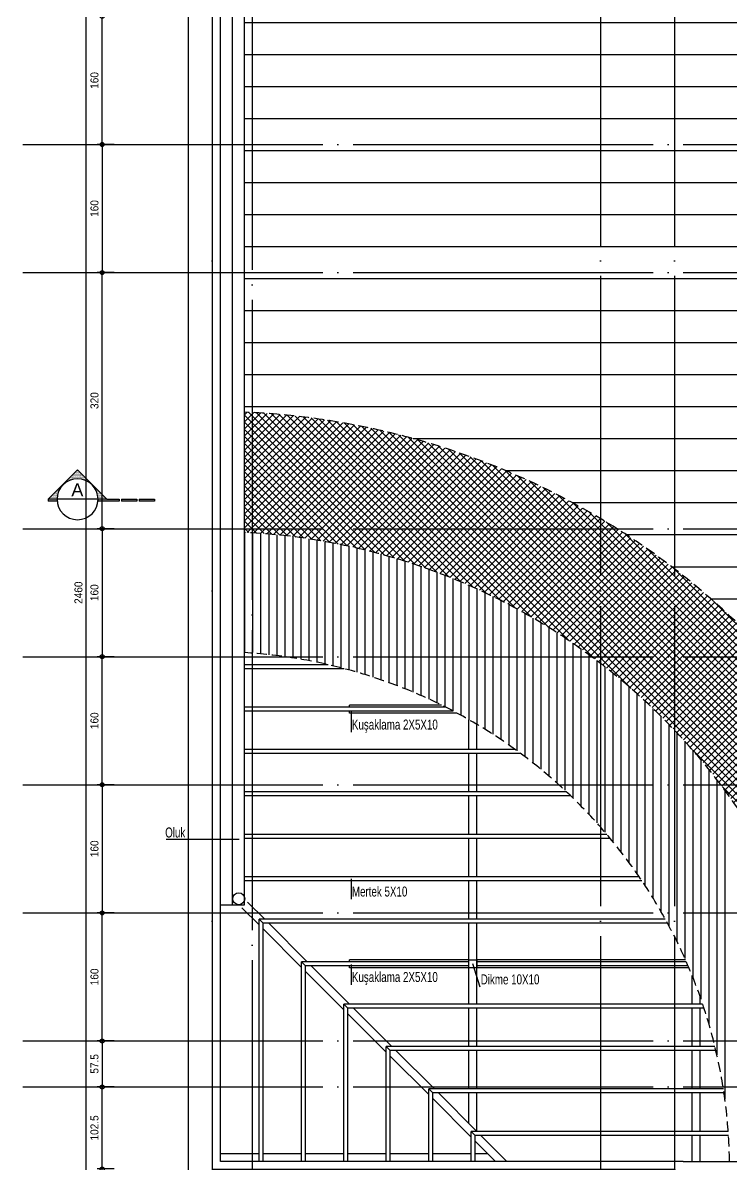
# Model space of a CAD drawing. Extents: x 460786 to 545292, y 30998 to 41694.
# Drawn here: x 473270 to 474155, y 38574 to 40000 of the extents above; entities that cross this region are included whole.
import ezdxf
from ezdxf.enums import TextEntityAlignment as Align

# ---------------------------------------------------------------- set-up
doc = ezdxf.new("R2010")
doc.units = 0
doc.header["$LTSCALE"] = 50
doc.header["$MEASUREMENT"] = 0
doc.header["$PDMODE"] = 35
doc.linetypes.add('DASHDOT', pattern=[5.5, 5, -0.25, 0, -0.25])
doc.linetypes.add('DASHED2', pattern=[0.375, 0.25, -0.125])
doc.layers.get('0').update_dxf_attribs({"linetype": 'CONTINUOUS'})
doc.layers.get('Defpoints').update_dxf_attribs({"linetype": 'CONTINUOUS'})
for name, color, linetype in [('A-Aks Dikey', 12, 'DASHDOT'), ('A-Aks Yatay', 12, 'DASHDOT'), ('A-Gör 3', 25, 'CONTINUOUS'), ('A-Gör 4', 75, 'CONTINUOUS'), ('A-Gör 5', 150, 'CONTINUOUS'), ('A-Kesit Yazi', 4, 'CONTINUOUS'), ('A-Lejant', 23, 'CONTINUOUS'), ('A-Olcu DIS Dikey', 8, 'CONTINUOUS'), ('A-Yazı 2', 205, 'CONTINUOUS'), ('AHSAP', 33, 'CONTINUOUS'), ('tarama', 8, 'CONTINUOUS')]:
    doc.layers.add(name, color=color, linetype=linetype)
doc.styles.add('blkan', font='arial.ttf', dxfattribs={"width": 0.9, "height": 12.5})
doc.styles.get("Standard").update_dxf_attribs({"font": 'arial.ttf', "width": 0.9})
doc.styles.add('STANDARD1', font='arial.ttf')
doc.dimstyles.new('EXIT', dxfattribs={"dimscale": 50, "dimtxt": 0.23, "dimasz": 0.03, "dimexe": 0.125, "dimexo": 0.5, "dimgap": 0.09, "dimtad": 1, "dimzin": 1, "dimdsep": 46, "dimtxsty": 'Standard', "dimblk": 'TICK', "dimcen": 0.2, "dimadec": 0, "dimazin": 0, "dimtfac": 1, "dimtix": 1, "dimtofl": 0, "dimtmove": 2, "dimatfit": 3, "dimldrblk": 'TICK', "dimfxl": 1, "dimtolj": 1, "dimtzin": 1, "dimarcsym": 0})

# ---------------------------------------------------------------- blocks, each defined once
blk = doc.blocks.new('*X5')
at = {"color": 0}
for p, q in [((116.4125, 395.05), (116.4125, 395.05)), ((116.425, 395.05), (116.425, 395.05)), ((116.43125, 395.0625), (116.43125, 395.0625)), ((116.4375, 395.075), (116.4375, 395.075)), ((116.4375, 395.05), (116.4375, 395.05)), ((116.44375, 395.0625), (116.44375, 395.0625)), ((116.45, 395.075), (116.45, 395.075)), ((116.45, 395.05), (116.45, 395.05)), ((116.45625, 395.0875), (116.45625, 395.0875)), ((116.45625, 395.0625), (116.45625, 395.0625)), ((116.4625, 395.1), (116.4625, 395.1)), ((116.4625, 395.075), (116.4625, 395.075)), ((116.4625, 395.05), (116.4625, 395.05)), ((116.46875, 395.0875), (116.46875, 395.0875)), ((116.46875, 395.0625), (116.46875, 395.0625)), ((116.475, 395.1), (116.475, 395.1)), ((116.475, 395.075), (116.475, 395.075)), ((116.475, 395.05), (116.475, 395.05)), ((116.48125, 395.1125), (116.48125, 395.1125)), ((116.48125, 395.0875), (116.48125, 395.0875)), ((116.48125, 395.0625), (116.48125, 395.0625)), ((116.4875, 395.125), (116.4875, 395.125)), ((116.4875, 395.1), (116.4875, 395.1)), ((116.4875, 395.075), (116.4875, 395.075)), ((116.4875, 395.05), (116.4875, 395.05)), ((116.49375, 395.1125), (116.49375, 395.1125)), ((116.49375, 395.0875), (116.49375, 395.0875)), ((116.49375, 395.0625), (116.49375, 395.0625)), ((116.5, 395.125), (116.5, 395.125)), ((116.5, 395.1), (116.5, 395.1)), ((116.5, 395.075), (116.5, 395.075)), ((116.5, 395.05), (116.5, 395.05)), ((116.50625, 395.1375), (116.50625, 395.1375)), ((116.50625, 395.1125), (116.50625, 395.1125)), ((116.50625, 395.0875), (116.50625, 395.0875)), ((116.50625, 395.0625), (116.50625, 395.0625)), ((116.5125, 395.15), (116.5125, 395.15)), ((116.5125, 395.125), (116.5125, 395.125)), ((116.5125, 395.1), (116.5125, 395.1)), ((116.5125, 395.075), (116.5125, 395.075)), ((116.5125, 395.05), (116.5125, 395.05)), ((116.51875, 395.1375), (116.51875, 395.1375)), ((116.51875, 395.1125), (116.51875, 395.1125)), ((116.51875, 395.0875), (116.51875, 395.0875)), ((116.51875, 395.0625), (116.51875, 395.0625)), ((116.525, 395.15), (116.525, 395.15)), ((116.525, 395.125), (116.525, 395.125)), ((116.525, 395.1), (116.525, 395.1)), ((116.525, 395.075), (116.525, 395.075)), ((116.525, 395.05), (116.525, 395.05)), ((116.53125, 395.1625), (116.53125, 395.1625)), ((116.53125, 395.1375), (116.53125, 395.1375)), ((116.53125, 395.1125), (116.53125, 395.1125)), ((116.53125, 395.0875), (116.53125, 395.0875)), ((116.53125, 395.0625), (116.53125, 395.0625)), ((116.5375, 395.175), (116.5375, 395.175)), ((116.5375, 395.15), (116.5375, 395.15)), ((116.5375, 395.125), (116.5375, 395.125)), ((116.5375, 395.1), (116.5375, 395.1)), ((116.5375, 395.075), (116.5375, 395.075)), ((116.5375, 395.05), (116.5375, 395.05)), ((116.54375, 395.1625), (116.54375, 395.1625)), ((116.54375, 395.1375), (116.54375, 395.1375)), ((116.54375, 395.1125), (116.54375, 395.1125)), ((116.54375, 395.0875), (116.54375, 395.0875)), ((116.54375, 395.0625), (116.54375, 395.0625)), ((116.55, 395.15), (116.55, 395.15)), ((116.55, 395.125), (116.55, 395.125)), ((116.55, 395.1), (116.55, 395.1)), ((116.55, 395.075), (116.55, 395.075)), ((116.55, 395.05), (116.55, 395.05)), ((116.55625, 395.1625), (116.55625, 395.1625)), ((116.55625, 395.1375), (116.55625, 395.1375)), ((116.55625, 395.1125), (116.55625, 395.1125)), ((116.55625, 395.0875), (116.55625, 395.0875)), ((116.55625, 395.0625), (116.55625, 395.0625)), ((116.5625, 395.15), (116.5625, 395.15)), ((116.5625, 395.125), (116.5625, 395.125)), ((116.5625, 395.1), (116.5625, 395.1)), ((116.5625, 395.075), (116.5625, 395.075)), ((116.5625, 395.05), (116.5625, 395.05)), ((116.56875, 395.1375), (116.56875, 395.1375)), ((116.56875, 395.1125), (116.56875, 395.1125)), ((116.56875, 395.0875), (116.56875, 395.0875)), ((116.56875, 395.0625), (116.56875, 395.0625)), ((116.575, 395.125), (116.575, 395.125)), ((116.575, 395.1), (116.575, 395.1)), ((116.575, 395.075), (116.575, 395.075)), ((116.575, 395.05), (116.575, 395.05)), ((116.58125, 395.1375), (116.58125, 395.1375)), ((116.58125, 395.1125), (116.58125, 395.1125)), ((116.58125, 395.0875), (116.58125, 395.0875)), ((116.58125, 395.0625), (116.58125, 395.0625)), ((116.5875, 395.125), (116.5875, 395.125)), ((116.5875, 395.1), (116.5875, 395.1)), ((116.5875, 395.075), (116.5875, 395.075)), ((116.5875, 395.05), (116.5875, 395.05)), ((116.59375, 395.1125), (116.59375, 395.1125)), ((116.59375, 395.0875), (116.59375, 395.0875)), ((116.59375, 395.0625), (116.59375, 395.0625)), ((116.6, 395.1), (116.6, 395.1)), ((116.6, 395.075), (116.6, 395.075)), ((116.6, 395.05), (116.6, 395.05)), ((116.60625, 395.1125), (116.60625, 395.1125)), ((116.60625, 395.0875), (116.60625, 395.0875)), ((116.60625, 395.0625), (116.60625, 395.0625)), ((116.6125, 395.1), (116.6125, 395.1)), ((116.6125, 395.075), (116.6125, 395.075)), ((116.6125, 395.05), (116.6125, 395.05)), ((116.61875, 395.0875), (116.61875, 395.0875)), ((116.61875, 395.0625), (116.61875, 395.0625)), ((116.625, 395.075), (116.625, 395.075)), ((116.625, 395.05), (116.625, 395.05)), ((116.63125, 395.0875), (116.63125, 395.0875)), ((116.63125, 395.0625), (116.63125, 395.0625)), ((116.6375, 395.075), (116.6375, 395.075)), ((116.6375, 395.05), (116.6375, 395.05)), ((116.64375, 395.0625), (116.64375, 395.0625)), ((116.65, 395.05), (116.65, 395.05)), ((116.65625, 395.0625), (116.65625, 395.0625)), ((116.6625, 395.05), (116.6625, 395.05)), ((116.1875, 394.825), (116.1875, 394.825)), ((116.2, 394.825), (116.2, 394.825)), ((116.20625, 394.8375), (116.20625, 394.8375)), ((116.2125, 394.85), (116.2125, 394.85)), ((116.23125, 394.8625), (116.23125, 394.8625)), ((116.2375, 394.875), (116.2375, 394.875)), ((116.25625, 394.8875), (116.25625, 394.8875)), ((116.2625, 394.9), (116.2625, 394.9)), ((116.28125, 394.9125), (116.28125, 394.9125)), ((116.2875, 394.925), (116.2875, 394.925)), ((116.30625, 394.9375), (116.30625, 394.9375)), ((116.3125, 394.95), (116.3125, 394.95)), ((116.325, 394.95), (116.325, 394.95)), ((116.33125, 394.9625), (116.33125, 394.9625)), ((116.3375, 394.975), (116.3375, 394.975)), ((116.34375, 394.9625), (116.34375, 394.9625)), ((116.35, 394.975), (116.35, 394.975)), ((116.35625, 394.9875), (116.35625, 394.9875)), ((116.35625, 394.9625), (116.35625, 394.9625)), ((116.3625, 395), (116.3625, 395)), ((116.3625, 394.975), (116.3625, 394.975)), ((116.36875, 394.9875), (116.36875, 394.9875)), ((116.375, 395), (116.375, 395)), ((116.375, 394.975), (116.375, 394.975)), ((116.38125, 395.0125), (116.38125, 395.0125)), ((116.38125, 394.9875), (116.38125, 394.9875)), ((116.3875, 395.025), (116.3875, 395.025)), ((116.3875, 395), (116.3875, 395)), ((116.39375, 395.0125), (116.39375, 395.0125)), ((116.39375, 394.9875), (116.39375, 394.9875)), ((116.4, 395.025), (116.4, 395.025)), ((116.4, 395), (116.4, 395)), ((116.40625, 395.0375), (116.40625, 395.0375)), ((116.40625, 395.0125), (116.40625, 395.0125)), ((116.40625, 394.9875), (116.40625, 394.9875)), ((116.4125, 395.025), (116.4125, 395.025)), ((116.4125, 395), (116.4125, 395)), ((116.41875, 395.0375), (116.41875, 395.0375)), ((116.41875, 395.0125), (116.41875, 395.0125)), ((116.425, 395.025), (116.425, 395.025)), ((116.425, 395), (116.425, 395)), ((116.43125, 395.0375), (116.43125, 395.0375)), ((116.43125, 395.0125), (116.43125, 395.0125)), ((116.4375, 395.025), (116.4375, 395.025)), ((116.4375, 395), (116.4375, 395)), ((116.44375, 395.0375), (116.44375, 395.0375)), ((116.44375, 395.0125), (116.44375, 395.0125)), ((116.45, 395.025), (116.45, 395.025)), ((116.45, 395), (116.45, 395)), ((116.45625, 395.0375), (116.45625, 395.0375)), ((116.45625, 395.0125), (116.45625, 395.0125)), ((116.4625, 395.025), (116.4625, 395.025)), ((116.4625, 395), (116.4625, 395)), ((116.46875, 395.0375), (116.46875, 395.0375)), ((116.46875, 395.0125), (116.46875, 395.0125)), ((116.475, 395.025), (116.475, 395.025)), ((116.48125, 395.0375), (116.48125, 395.0375)), ((116.48125, 395.0125), (116.48125, 395.0125)), ((116.4875, 395.025), (116.4875, 395.025)), ((116.49375, 395.0375), (116.49375, 395.0375)), ((116.49375, 395.0125), (116.49375, 395.0125)), ((116.5, 395.025), (116.5, 395.025)), ((116.50625, 395.0375), (116.50625, 395.0375)), ((116.50625, 395.0125), (116.50625, 395.0125)), ((116.5125, 395.025), (116.5125, 395.025)), ((116.51875, 395.0375), (116.51875, 395.0375)), ((116.51875, 395.0125), (116.51875, 395.0125)), ((116.525, 395.025), (116.525, 395.025)), ((116.53125, 395.0375), (116.53125, 395.0375)), ((116.53125, 395.0125), (116.53125, 395.0125)), ((116.5375, 395.025), (116.5375, 395.025)), ((116.54375, 395.0375), (116.54375, 395.0375)), ((116.54375, 395.0125), (116.54375, 395.0125)), ((116.55, 395.025), (116.55, 395.025)), ((116.55625, 395.0375), (116.55625, 395.0375)), ((116.55625, 395.0125), (116.55625, 395.0125)), ((116.5625, 395.025), (116.5625, 395.025)), ((116.56875, 395.0375), (116.56875, 395.0375)), ((116.56875, 395.0125), (116.56875, 395.0125)), ((116.575, 395.025), (116.575, 395.025)), ((116.58125, 395.0375), (116.58125, 395.0375)), ((116.58125, 395.0125), (116.58125, 395.0125)), ((116.5875, 395.025), (116.5875, 395.025)), ((116.59375, 395.0375), (116.59375, 395.0375)), ((116.59375, 395.0125), (116.59375, 395.0125)), ((116.6, 395.025), (116.6, 395.025)), ((116.60625, 395.0375), (116.60625, 395.0375)), ((116.60625, 395.0125), (116.60625, 395.0125)), ((116.6125, 395.025), (116.6125, 395.025)), ((116.61875, 395.0375), (116.61875, 395.0375)), ((116.61875, 395.0125), (116.61875, 395.0125)), ((116.625, 395.025), (116.625, 395.025)), ((116.625, 395), (116.625, 395)), ((116.63125, 395.0375), (116.63125, 395.0375)), ((116.63125, 395.0125), (116.63125, 395.0125)), ((116.6375, 395.025), (116.6375, 395.025)), ((116.6375, 395), (116.6375, 395)), ((116.64375, 395.0375), (116.64375, 395.0375)), ((116.64375, 395.0125), (116.64375, 395.0125)), ((116.65, 395.025), (116.65, 395.025)), ((116.65, 395), (116.65, 395)), ((116.65625, 395.0375), (116.65625, 395.0375)), ((116.65625, 395.0125), (116.65625, 395.0125)), ((116.6625, 395.025), (116.6625, 395.025)), ((116.6625, 395), (116.6625, 395)), ((116.66875, 395.0375), (116.66875, 395.0375)), ((116.66875, 395.0125), (116.66875, 395.0125)), ((116.66875, 394.9875), (116.66875, 394.9875)), ((116.675, 395.025), (116.675, 395.025)), ((116.675, 395), (116.675, 395)), ((116.68125, 395.0375), (116.68125, 395.0375)), ((116.68125, 395.0125), (116.68125, 395.0125)), ((116.68125, 394.9875), (116.68125, 394.9875)), ((116.6875, 395.025), (116.6875, 395.025)), ((116.6875, 395), (116.6875, 395)), ((116.69375, 395.0125), (116.69375, 395.0125)), ((116.69375, 394.9875), (116.69375, 394.9875)), ((116.7, 395), (116.7, 395)), ((116.70625, 395.0125), (116.70625, 395.0125)), ((116.70625, 394.9875), (116.70625, 394.9875)), ((116.7125, 395), (116.7125, 395)), ((116.7125, 394.975), (116.7125, 394.975)), ((116.71875, 394.9875), (116.71875, 394.9875)), ((116.725, 394.975), (116.725, 394.975)), ((116.73125, 394.9875), (116.73125, 394.9875)), ((116.73125, 394.9625), (116.73125, 394.9625)), ((116.7375, 394.975), (116.7375, 394.975)), ((116.74375, 394.9625), (116.74375, 394.9625)), ((116.75, 394.95), (116.75, 394.95)), ((116.75625, 394.9625), (116.75625, 394.9625)), ((116.7625, 394.95), (116.7625, 394.95)), ((116.76875, 394.9375), (116.76875, 394.9375)), ((116.78125, 394.9375), (116.78125, 394.9375)), ((116.7875, 394.925), (116.7875, 394.925)), ((116.80625, 394.9125), (116.80625, 394.9125)), ((116.83125, 394.8875), (116.83125, 394.8875)), ((116.85625, 394.8625), (116.85625, 394.8625)), ((116.8625, 394.85), (116.8625, 394.85)), ((116.88125, 394.8375), (116.88125, 394.8375)), ((116.8875, 394.825), (116.8875, 394.825)), ((115.98125, 394.6125), (115.98125, 394.6125)), ((115.9875, 394.625), (115.9875, 394.625)), ((115.99375, 394.6125), (115.99375, 394.6125)), ((116, 394.625), (116, 394.625)), ((116.00625, 394.6375), (116.00625, 394.6375)), ((116.00625, 394.6125), (116.00625, 394.6125)), ((116.0125, 394.65), (116.0125, 394.65)), ((116.0125, 394.625), (116.0125, 394.625)), ((116.01875, 394.6375), (116.01875, 394.6375)), ((116.01875, 394.6125), (116.01875, 394.6125)), ((116.025, 394.65), (116.025, 394.65)), ((116.025, 394.625), (116.025, 394.625)), ((116.03125, 394.6625), (116.03125, 394.6625)), ((116.03125, 394.6375), (116.03125, 394.6375)), ((116.03125, 394.6125), (116.03125, 394.6125)), ((116.0375, 394.675), (116.0375, 394.675)), ((116.0375, 394.65), (116.0375, 394.65)), ((116.0375, 394.625), (116.0375, 394.625)), ((116.04375, 394.6625), (116.04375, 394.6625)), ((116.04375, 394.6375), (116.04375, 394.6375)), ((116.04375, 394.6125), (116.04375, 394.6125)), ((116.05, 394.675), (116.05, 394.675)), ((116.05, 394.65), (116.05, 394.65)), ((116.05, 394.625), (116.05, 394.625)), ((116.05625, 394.6875), (116.05625, 394.6875)), ((116.05625, 394.6625), (116.05625, 394.6625)), ((116.05625, 394.6375), (116.05625, 394.6375)), ((116.05625, 394.6125), (116.05625, 394.6125)), ((116.0625, 394.7), (116.0625, 394.7)), ((116.0625, 394.675), (116.0625, 394.675)), ((116.0625, 394.65), (116.0625, 394.65)), ((116.0625, 394.625), (116.0625, 394.625)), ((116.06875, 394.6875), (116.06875, 394.6875)), ((116.06875, 394.6625), (116.06875, 394.6625)), ((116.06875, 394.6375), (116.06875, 394.6375)), ((116.06875, 394.6125), (116.06875, 394.6125)), ((116.075, 394.7), (116.075, 394.7)), ((116.075, 394.675), (116.075, 394.675)), ((116.075, 394.65), (116.075, 394.65)), ((116.075, 394.625), (116.075, 394.625)), ((116.08125, 394.7125), (116.08125, 394.7125)), ((116.08125, 394.6875), (116.08125, 394.6875)), ((116.08125, 394.6625), (116.08125, 394.6625)), ((116.08125, 394.6375), (116.08125, 394.6375)), ((116.08125, 394.6125), (116.08125, 394.6125)), ((116.0875, 394.725), (116.0875, 394.725)), ((116.0875, 394.7), (116.0875, 394.7)), ((116.0875, 394.675), (116.0875, 394.675)), ((116.0875, 394.65), (116.0875, 394.65)), ((116.0875, 394.625), (116.0875, 394.625)), ((116.09375, 394.7125), (116.09375, 394.7125)), ((116.09375, 394.6875), (116.09375, 394.6875)), ((116.09375, 394.6625), (116.09375, 394.6625)), ((116.09375, 394.6375), (116.09375, 394.6375)), ((116.09375, 394.6125), (116.09375, 394.6125)), ((116.1, 394.725), (116.1, 394.725)), ((116.1, 394.7), (116.1, 394.7)), ((116.1, 394.675), (116.1, 394.675)), ((116.1, 394.65), (116.1, 394.65)), ((116.1, 394.625), (116.1, 394.625)), ((116.10625, 394.7375), (116.10625, 394.7375)), ((116.10625, 394.7125), (116.10625, 394.7125)), ((116.10625, 394.6875), (116.10625, 394.6875)), ((116.10625, 394.6625), (116.10625, 394.6625)), ((116.10625, 394.6375), (116.10625, 394.6375)), ((116.10625, 394.6125), (116.10625, 394.6125)), ((116.1125, 394.75), (116.1125, 394.75)), ((116.1125, 394.725), (116.1125, 394.725)), ((116.1125, 394.7), (116.1125, 394.7)), ((116.1125, 394.675), (116.1125, 394.675)), ((116.1125, 394.65), (116.1125, 394.65)), ((116.1125, 394.625), (116.1125, 394.625)), ((116.11875, 394.7375), (116.11875, 394.7375)), ((116.11875, 394.7125), (116.11875, 394.7125)), ((116.11875, 394.6875), (116.11875, 394.6875)), ((116.11875, 394.6625), (116.11875, 394.6625)), ((116.11875, 394.6375), (116.11875, 394.6375)), ((116.11875, 394.6125), (116.11875, 394.6125)), ((116.125, 394.75), (116.125, 394.75)), ((116.125, 394.725), (116.125, 394.725)), ((116.125, 394.7), (116.125, 394.7)), ((116.125, 394.675), (116.125, 394.675)), ((116.125, 394.65), (116.125, 394.65)), ((116.125, 394.625), (116.125, 394.625)), ((116.13125, 394.7625), (116.13125, 394.7625)), ((116.13125, 394.7375), (116.13125, 394.7375)), ((116.13125, 394.7125), (116.13125, 394.7125)), ((116.13125, 394.6875), (116.13125, 394.6875)), ((116.13125, 394.6625), (116.13125, 394.6625)), ((116.13125, 394.6375), (116.13125, 394.6375)), ((116.13125, 394.6125), (116.13125, 394.6125)), ((116.1375, 394.775), (116.1375, 394.775)), ((116.1375, 394.75), (116.1375, 394.75)), ((116.1375, 394.725), (116.1375, 394.725)), ((116.1375, 394.7), (116.1375, 394.7)), ((116.1375, 394.675), (116.1375, 394.675)), ((116.1375, 394.65), (116.1375, 394.65)), ((116.1375, 394.625), (116.1375, 394.625)), ((116.14375, 394.7625), (116.14375, 394.7625)), ((116.14375, 394.7375), (116.14375, 394.7375)), ((116.14375, 394.7125), (116.14375, 394.7125)), ((116.14375, 394.6875), (116.14375, 394.6875)), ((116.14375, 394.6625), (116.14375, 394.6625)), ((116.15, 394.775), (116.15, 394.775)), ((116.15, 394.75), (116.15, 394.75)), ((116.15, 394.725), (116.15, 394.725)), ((116.15, 394.7), (116.15, 394.7)), ((116.15625, 394.7875), (116.15625, 394.7875)), ((116.15625, 394.7625), (116.15625, 394.7625)), ((116.15625, 394.7375), (116.15625, 394.7375)), ((116.1625, 394.8), (116.1625, 394.8)), ((116.1625, 394.775), (116.1625, 394.775)), ((116.1625, 394.75), (116.1625, 394.75)), ((116.16875, 394.7875), (116.16875, 394.7875)), ((116.16875, 394.7625), (116.16875, 394.7625)), ((116.175, 394.8), (116.175, 394.8)), ((116.175, 394.775), (116.175, 394.775)), ((116.18125, 394.8125), (116.18125, 394.8125)), ((116.18125, 394.7875), (116.18125, 394.7875)), ((116.1875, 394.8), (116.1875, 394.8)), ((116.19375, 394.8125), (116.19375, 394.8125)), ((116.89375, 394.8125), (116.89375, 394.8125)), ((116.9, 394.8), (116.9, 394.8)), ((116.90625, 394.8125), (116.90625, 394.8125)), ((116.90625, 394.7875), (116.90625, 394.7875)), ((116.9125, 394.8), (116.9125, 394.8)), ((116.9125, 394.775), (116.9125, 394.775)), ((116.91875, 394.7875), (116.91875, 394.7875)), ((116.91875, 394.7625), (116.91875, 394.7625)), ((116.925, 394.775), (116.925, 394.775)), ((116.925, 394.75), (116.925, 394.75)), ((116.925, 394.725), (116.925, 394.725)), ((116.93125, 394.7875), (116.93125, 394.7875)), ((116.93125, 394.7625), (116.93125, 394.7625)), ((116.93125, 394.7375), (116.93125, 394.7375)), ((116.93125, 394.7125), (116.93125, 394.7125)), ((116.9375, 394.775), (116.9375, 394.775)), ((116.9375, 394.75), (116.9375, 394.75)), ((116.9375, 394.725), (116.9375, 394.725)), ((116.9375, 394.7), (116.9375, 394.7)), ((116.9375, 394.675), (116.9375, 394.675)), ((116.94375, 394.7625), (116.94375, 394.7625)), ((116.94375, 394.7375), (116.94375, 394.7375)), ((116.94375, 394.7125), (116.94375, 394.7125)), ((116.94375, 394.6875), (116.94375, 394.6875)), ((116.94375, 394.6625), (116.94375, 394.6625)), ((116.94375, 394.6375), (116.94375, 394.6375)), ((116.94375, 394.6125), (116.94375, 394.6125)), ((116.95, 394.75), (116.95, 394.75)), ((116.95, 394.725), (116.95, 394.725)), ((116.95, 394.7), (116.95, 394.7)), ((116.95, 394.675), (116.95, 394.675)), ((116.95, 394.65), (116.95, 394.65)), ((116.95, 394.625), (116.95, 394.625)), ((116.95625, 394.7625), (116.95625, 394.7625)), ((116.95625, 394.7375), (116.95625, 394.7375)), ((116.95625, 394.7125), (116.95625, 394.7125)), ((116.95625, 394.6875), (116.95625, 394.6875)), ((116.95625, 394.6625), (116.95625, 394.6625)), ((116.95625, 394.6375), (116.95625, 394.6375)), ((116.95625, 394.6125), (116.95625, 394.6125)), ((116.9625, 394.75), (116.9625, 394.75)), ((116.9625, 394.725), (116.9625, 394.725)), ((116.9625, 394.7), (116.9625, 394.7)), ((116.9625, 394.675), (116.9625, 394.675)), ((116.9625, 394.65), (116.9625, 394.65)), ((116.9625, 394.625), (116.9625, 394.625)), ((116.96875, 394.7375), (116.96875, 394.7375)), ((116.96875, 394.7125), (116.96875, 394.7125)), ((116.96875, 394.6875), (116.96875, 394.6875)), ((116.96875, 394.6625), (116.96875, 394.6625)), ((116.96875, 394.6375), (116.96875, 394.6375)), ((116.96875, 394.6125), (116.96875, 394.6125)), ((116.975, 394.725), (116.975, 394.725)), ((116.975, 394.7), (116.975, 394.7)), ((116.975, 394.675), (116.975, 394.675)), ((116.975, 394.65), (116.975, 394.65)), ((116.975, 394.625), (116.975, 394.625)), ((116.98125, 394.7375), (116.98125, 394.7375)), ((116.98125, 394.7125), (116.98125, 394.7125)), ((116.98125, 394.6875), (116.98125, 394.6875)), ((116.98125, 394.6625), (116.98125, 394.6625)), ((116.98125, 394.6375), (116.98125, 394.6375)), ((116.98125, 394.6125), (116.98125, 394.6125)), ((116.9875, 394.725), (116.9875, 394.725)), ((116.9875, 394.7), (116.9875, 394.7)), ((116.9875, 394.675), (116.9875, 394.675)), ((116.9875, 394.65), (116.9875, 394.65)), ((116.9875, 394.625), (116.9875, 394.625)), ((116.99375, 394.7125), (116.99375, 394.7125)), ((116.99375, 394.6875), (116.99375, 394.6875)), ((116.99375, 394.6625), (116.99375, 394.6625)), ((116.99375, 394.6375), (116.99375, 394.6375)), ((116.99375, 394.6125), (116.99375, 394.6125)), ((117, 394.7), (117, 394.7)), ((117, 394.675), (117, 394.675)), ((117, 394.65), (117, 394.65)), ((117, 394.625), (117, 394.625)), ((117.00625, 394.7125), (117.00625, 394.7125)), ((117.00625, 394.6875), (117.00625, 394.6875)), ((117.00625, 394.6625), (117.00625, 394.6625)), ((117.00625, 394.6375), (117.00625, 394.6375)), ((117.00625, 394.6125), (117.00625, 394.6125)), ((117.0125, 394.7), (117.0125, 394.7)), ((117.0125, 394.675), (117.0125, 394.675)), ((117.0125, 394.65), (117.0125, 394.65)), ((117.0125, 394.625), (117.0125, 394.625)), ((117.01875, 394.6875), (117.01875, 394.6875)), ((117.01875, 394.6625), (117.01875, 394.6625)), ((117.01875, 394.6375), (117.01875, 394.6375)), ((117.01875, 394.6125), (117.01875, 394.6125)), ((117.025, 394.675), (117.025, 394.675)), ((117.025, 394.65), (117.025, 394.65)), ((117.025, 394.625), (117.025, 394.625)), ((117.03125, 394.6875), (117.03125, 394.6875)), ((117.03125, 394.6625), (117.03125, 394.6625)), ((117.03125, 394.6375), (117.03125, 394.6375)), ((117.03125, 394.6125), (117.03125, 394.6125)), ((117.0375, 394.675), (117.0375, 394.675)), ((117.0375, 394.65), (117.0375, 394.65)), ((117.0375, 394.625), (117.0375, 394.625)), ((117.04375, 394.6625), (117.04375, 394.6625)), ((117.04375, 394.6375), (117.04375, 394.6375)), ((117.04375, 394.6125), (117.04375, 394.6125)), ((117.05, 394.65), (117.05, 394.65)), ((117.05, 394.625), (117.05, 394.625)), ((117.05625, 394.6625), (117.05625, 394.6625)), ((117.05625, 394.6375), (117.05625, 394.6375)), ((117.05625, 394.6125), (117.05625, 394.6125)), ((117.0625, 394.65), (117.0625, 394.65)), ((117.0625, 394.625), (117.0625, 394.625)), ((117.06875, 394.6375), (117.06875, 394.6375)), ((117.06875, 394.6125), (117.06875, 394.6125)), ((117.075, 394.625), (117.075, 394.625)), ((117.08125, 394.6375), (117.08125, 394.6375)), ((117.08125, 394.6125), (117.08125, 394.6125)), ((117.0875, 394.625), (117.0875, 394.625)), ((117.09375, 394.6125), (117.09375, 394.6125)), ((117.10625, 394.6125), (117.10625, 394.6125))]:
    blk.add_line(p, q, dxfattribs=at)
blk = doc.blocks.new('kesit-p2')
h = blk.add_hatch()
h.set_pattern_fill('DOTS', scale=0.2, angle=90)
h.set_pattern_definition([(90, (294857.23727, 191937.31927), (-0.3175, 0.15875), [0, -0.3175])])
h.paths.add_polyline_path([(107.5, 62.4), (107.5, 51.2, -0.023249), (109.9, 51.1), (109.9, 62.4)])
h.paths.add_polyline_path([(107.5, 0), (107.5, -11.2), (107.5, -26.5), (109.9, -26.5), (109.9, 0.1, -0.023249)])
h.paths.add_polyline_path([(107.5, -29.5), (107.5, -48.6), (109.9, -48.6), (109.9, -29.5)])
h.paths.add_polyline_path([(107.5, -51.5), (107.5, -70.6), (109.9, -70.6), (109.9, -51.5)])
at = {"color": 0}
for p, q in [((107.5, 62.4), (70.7, 25.6)), ((107.5, -11.2), (107.5, 62.4)), ((109.9, 51.1), (109.9, 62.4)), ((107.5, -11.2), (70.7, 25.6)), ((109.9, -26.5), (109.9, 0.1)), ((109.9, -48.6), (109.9, -29.5)), ((109.9, -70.6), (109.9, -51.5))]:
    blk.add_line(p, q, dxfattribs=at)
for p, q in [((107.5, 62.4), (109.9, 62.4)), ((107.5, -11.2), (107.5, -26.5)), ((107.5, -26.5), (109.9, -26.5)), ((107.5, -29.5), (107.5, -48.6)), ((107.5, -29.5), (109.9, -29.5)), ((107.5, -48.6), (109.9, -48.6)), ((107.5, -51.5), (107.5, -70.6)), ((107.5, -51.5), (109.9, -51.5)), ((107.5, -70.6), (109.9, -70.6))]:
    blk.add_line(p, q)
blk.add_circle((107.5, 25.6), 25.6, dxfattribs=at)
at = {"color": 7, "xscale": 64, "yscale": 64, "zscale": 64, "rotation": 90}
blk.add_blockref('*X5', (25362.4, -7433.1), dxfattribs=at)
at = {"style": 'STANDARD1'}
blk.add_attdef('TEXT', text='', height=16, dxfattribs=at).set_placement((95.7, 25.8), align=Align.MIDDLE_CENTER)
at = {"style": 'STANDARD1', "width": 0.6}
blk.add_attdef('TEXT', text='', height=12, dxfattribs=at).set_placement((119.9, 26.6), align=Align.MIDDLE_CENTER)
blk = doc.blocks.new('TICK', base_point=(53.7, 38.06))
blk.add_line((55.37, 38.06), (52.04, 38.06))
blk.add_circle((53.7, 38.06), 1.67)
blk = doc.blocks.new('*D348')
at = {"layer": 'A-Olcu DIS Dikey', "color": 0, "lineweight": -2, "transparency": 16777216}
for p, q in [((473384.2, 38670), (473362.9, 38670)), ((473369.2, 38569), (473369.2, 38668.5)), ((473384.2, 38567.5), (473362.9, 38567.5))]:
    blk.add_line(p, q, dxfattribs=at)
at = {"layer": 'Defpoints', "color": 0, "transparency": 16777216}
for p in [(473369.2, 38670), (473409.2, 38670), (473409.2, 38567.5)]:
    blk.add_point(p, dxfattribs=at)
at = {"layer": 'A-Olcu DIS Dikey', "color": 0, "lineweight": -2, "transparency": 16777216, "xscale": 1.5, "yscale": 1.5, "zscale": 1.5}
for p, rotation in [((473369.2, 38670), 90), ((473369.2, 38567.5), 270)]:
    blk.add_blockref('TICK', p, dxfattribs=dict(at, rotation=rotation))
at = {"layer": 'A-Olcu DIS Dikey', "color": 0, "transparency": 16777216, "insert": (473359.6, 38618.8), "char_height": 10, "attachment_point": 5, "rotation": 90}
blk.add_mtext('\\A1;102.5', dxfattribs=at)
blk = doc.blocks.new('*D349')
at = {"layer": 'A-Olcu DIS Dikey', "color": 0, "lineweight": -2, "transparency": 16777216}
for p, q in [((473384.2, 38727.5), (473362.9, 38727.5)), ((473369.2, 38726), (473369.2, 38671.5)), ((473384.2, 38670), (473362.9, 38670))]:
    blk.add_line(p, q, dxfattribs=at)
at = {"layer": 'Defpoints', "color": 0, "transparency": 16777216}
for p in [(473409.2, 38727.5), (473369.2, 38670), (473409.2, 38670)]:
    blk.add_point(p, dxfattribs=at)
at = {"layer": 'A-Olcu DIS Dikey', "color": 0, "lineweight": -2, "transparency": 16777216, "xscale": 1.5, "yscale": 1.5, "zscale": 1.5}
for p, rotation in [((473369.2, 38727.5), 90), ((473369.2, 38670), 270)]:
    blk.add_blockref('TICK', p, dxfattribs=dict(at, rotation=rotation))
at = {"layer": 'A-Olcu DIS Dikey', "color": 0, "transparency": 16777216, "insert": (473359.6, 38698.8), "char_height": 10, "attachment_point": 5, "rotation": 90}
blk.add_mtext('\\A1;57.5', dxfattribs=at)
blk = doc.blocks.new('*D350')
at = {"layer": 'A-Olcu DIS Dikey', "color": 0, "lineweight": -2, "transparency": 16777216}
for p, q in [((473384.2, 38887.5), (473362.9, 38887.5)), ((473369.2, 38729), (473369.2, 38886)), ((473384.2, 38727.5), (473362.9, 38727.5))]:
    blk.add_line(p, q, dxfattribs=at)
at = {"layer": 'Defpoints', "color": 0, "transparency": 16777216}
for p in [(473369.2, 38887.5), (473409.2, 38887.5), (473409.2, 38727.5)]:
    blk.add_point(p, dxfattribs=at)
at = {"layer": 'A-Olcu DIS Dikey', "color": 0, "lineweight": -2, "transparency": 16777216, "xscale": 1.5, "yscale": 1.5, "zscale": 1.5}
for p, rotation in [((473369.2, 38887.5), 90), ((473369.2, 38727.5), 270)]:
    blk.add_blockref('TICK', p, dxfattribs=dict(at, rotation=rotation))
at = {"layer": 'A-Olcu DIS Dikey', "color": 0, "transparency": 16777216, "insert": (473359.6, 38807.5), "char_height": 10, "attachment_point": 5, "rotation": 90}
blk.add_mtext('\\A1;160', dxfattribs=at)
blk = doc.blocks.new('*D351')
at = {"layer": 'A-Olcu DIS Dikey', "color": 0, "lineweight": -2, "transparency": 16777216}
for p, q in [((473384.2, 39047.5), (473362.9, 39047.5)), ((473369.2, 39046), (473369.2, 38889)), ((473384.2, 38887.5), (473362.9, 38887.5))]:
    blk.add_line(p, q, dxfattribs=at)
at = {"layer": 'Defpoints', "color": 0, "transparency": 16777216}
for p in [(473409.2, 39047.5), (473369.2, 38887.5), (473409.2, 38887.5)]:
    blk.add_point(p, dxfattribs=at)
at = {"layer": 'A-Olcu DIS Dikey', "color": 0, "lineweight": -2, "transparency": 16777216, "xscale": 1.5, "yscale": 1.5, "zscale": 1.5}
for p, rotation in [((473369.2, 39047.5), 90), ((473369.2, 38887.5), 270)]:
    blk.add_blockref('TICK', p, dxfattribs=dict(at, rotation=rotation))
at = {"layer": 'A-Olcu DIS Dikey', "color": 0, "transparency": 16777216, "insert": (473359.6, 38967.5), "char_height": 10, "attachment_point": 5, "rotation": 90}
blk.add_mtext('\\A1;160', dxfattribs=at)
blk = doc.blocks.new('*D352')
at = {"layer": 'A-Olcu DIS Dikey', "color": 0, "lineweight": -2, "transparency": 16777216}
for p, q in [((473384.2, 39207.5), (473362.9, 39207.5)), ((473369.2, 39049), (473369.2, 39206)), ((473384.2, 39047.5), (473362.9, 39047.5))]:
    blk.add_line(p, q, dxfattribs=at)
at = {"layer": 'Defpoints', "color": 0, "transparency": 16777216}
for p in [(473369.2, 39207.5), (473409.2, 39207.5), (473409.2, 39047.5)]:
    blk.add_point(p, dxfattribs=at)
at = {"layer": 'A-Olcu DIS Dikey', "color": 0, "lineweight": -2, "transparency": 16777216, "xscale": 1.5, "yscale": 1.5, "zscale": 1.5}
for p, rotation in [((473369.2, 39207.5), 90), ((473369.2, 39047.5), 270)]:
    blk.add_blockref('TICK', p, dxfattribs=dict(at, rotation=rotation))
at = {"layer": 'A-Olcu DIS Dikey', "color": 0, "transparency": 16777216, "insert": (473359.6, 39127.5), "char_height": 10, "attachment_point": 5, "rotation": 90}
blk.add_mtext('\\A1;160', dxfattribs=at)
blk = doc.blocks.new('*D353')
at = {"layer": 'A-Olcu DIS Dikey', "color": 0, "lineweight": -2, "transparency": 16777216}
for p, q in [((473384.2, 39367.5), (473362.9, 39367.5)), ((473369.2, 39366), (473369.2, 39209)), ((473384.2, 39207.5), (473362.9, 39207.5))]:
    blk.add_line(p, q, dxfattribs=at)
at = {"layer": 'Defpoints', "color": 0, "transparency": 16777216}
for p in [(473409.2, 39367.5), (473369.2, 39207.5), (473409.2, 39207.5)]:
    blk.add_point(p, dxfattribs=at)
at = {"layer": 'A-Olcu DIS Dikey', "color": 0, "lineweight": -2, "transparency": 16777216, "xscale": 1.5, "yscale": 1.5, "zscale": 1.5}
for p, rotation in [((473369.2, 39367.5), 90), ((473369.2, 39207.5), 270)]:
    blk.add_blockref('TICK', p, dxfattribs=dict(at, rotation=rotation))
at = {"layer": 'A-Olcu DIS Dikey', "color": 0, "transparency": 16777216, "insert": (473359.6, 39287.5), "char_height": 10, "attachment_point": 5, "rotation": 90}
blk.add_mtext('\\A1;160', dxfattribs=at)
blk = doc.blocks.new('*D354')
at = {"layer": 'A-Olcu DIS Dikey', "color": 0, "lineweight": -2, "transparency": 16777216}
for p, q in [((473384.2, 39687.5), (473362.9, 39687.5)), ((473369.2, 39369), (473369.2, 39686)), ((473384.2, 39367.5), (473362.9, 39367.5))]:
    blk.add_line(p, q, dxfattribs=at)
at = {"layer": 'Defpoints', "color": 0, "transparency": 16777216}
for p in [(473369.2, 39687.5), (473409.2, 39687.5), (473409.2, 39367.5)]:
    blk.add_point(p, dxfattribs=at)
at = {"layer": 'A-Olcu DIS Dikey', "color": 0, "lineweight": -2, "transparency": 16777216, "xscale": 1.5, "yscale": 1.5, "zscale": 1.5}
for p, rotation in [((473369.2, 39687.5), 90), ((473369.2, 39367.5), 270)]:
    blk.add_blockref('TICK', p, dxfattribs=dict(at, rotation=rotation))
at = {"layer": 'A-Olcu DIS Dikey', "color": 0, "transparency": 16777216, "insert": (473359.6, 39527.5), "char_height": 10, "attachment_point": 5, "rotation": 90}
blk.add_mtext('\\A1;320', dxfattribs=at)
blk = doc.blocks.new('*D355')
at = {"layer": 'A-Olcu DIS Dikey', "color": 0, "lineweight": -2, "transparency": 16777216}
for p, q in [((473384.2, 39847.5), (473362.9, 39847.5)), ((473369.2, 39846), (473369.2, 39689)), ((473384.2, 39687.5), (473362.9, 39687.5))]:
    blk.add_line(p, q, dxfattribs=at)
at = {"layer": 'Defpoints', "color": 0, "transparency": 16777216}
for p in [(473409.2, 39847.5), (473369.2, 39687.5), (473409.2, 39687.5)]:
    blk.add_point(p, dxfattribs=at)
at = {"layer": 'A-Olcu DIS Dikey', "color": 0, "lineweight": -2, "transparency": 16777216, "xscale": 1.5, "yscale": 1.5, "zscale": 1.5}
for p, rotation in [((473369.2, 39847.5), 90), ((473369.2, 39687.5), 270)]:
    blk.add_blockref('TICK', p, dxfattribs=dict(at, rotation=rotation))
at = {"layer": 'A-Olcu DIS Dikey', "color": 0, "transparency": 16777216, "insert": (473359.6, 39767.5), "char_height": 10, "attachment_point": 5, "rotation": 90}
blk.add_mtext('\\A1;160', dxfattribs=at)
blk = doc.blocks.new('*D356')
at = {"layer": 'A-Olcu DIS Dikey', "color": 0, "lineweight": -2, "transparency": 16777216}
for p, q in [((473384.2, 40007.5), (473362.9, 40007.5)), ((473369.2, 39849), (473369.2, 40006)), ((473384.2, 39847.5), (473362.9, 39847.5))]:
    blk.add_line(p, q, dxfattribs=at)
at = {"layer": 'Defpoints', "color": 0, "transparency": 16777216}
for p in [(473369.2, 40007.5), (473409.2, 40007.5), (473409.2, 39847.5)]:
    blk.add_point(p, dxfattribs=at)
at = {"layer": 'A-Olcu DIS Dikey', "color": 0, "lineweight": -2, "transparency": 16777216, "xscale": 1.5, "yscale": 1.5, "zscale": 1.5}
for p, rotation in [((473369.2, 40007.5), 90), ((473369.2, 39847.5), 270)]:
    blk.add_blockref('TICK', p, dxfattribs=dict(at, rotation=rotation))
at = {"layer": 'A-Olcu DIS Dikey', "color": 0, "transparency": 16777216, "insert": (473359.6, 39927.5), "char_height": 10, "attachment_point": 5, "rotation": 90}
blk.add_mtext('\\A1;160', dxfattribs=at)
blk = doc.blocks.new('*D363')
at = {"layer": 'A-Olcu DIS Dikey', "color": 0, "lineweight": -2, "transparency": 16777216}
for p, q in [((473364.2, 40517.5), (473342.9, 40517.5)), ((473349.2, 38059), (473349.2, 40516)), ((473364.2, 38057.5), (473342.9, 38057.5))]:
    blk.add_line(p, q, dxfattribs=at)
at = {"layer": 'Defpoints', "color": 0, "transparency": 16777216}
for p in [(473349.2, 40517.5), (473389.2, 40517.5), (473389.2, 38057.5)]:
    blk.add_point(p, dxfattribs=at)
at = {"layer": 'A-Olcu DIS Dikey', "color": 0, "lineweight": -2, "transparency": 16777216, "xscale": 1.5, "yscale": 1.5, "zscale": 1.5}
for p, rotation in [((473349.2, 40517.5), 90), ((473349.2, 38057.5), 270)]:
    blk.add_blockref('TICK', p, dxfattribs=dict(at, rotation=rotation))
at = {"layer": 'A-Olcu DIS Dikey', "color": 0, "transparency": 16777216, "insert": (473339.6, 39287.5), "char_height": 10, "attachment_point": 5, "rotation": 90}
blk.add_mtext('\\A1;2460', dxfattribs=at)

msp = doc.modelspace()

# ---------------------------------------------------------------- hatches: boundary and pattern name
at = {"layer": 'A-Gör 4'}
h = msp.add_hatch(dxfattribs=at)
h.set_pattern_fill('_USER', color=256, scale=40, pattern_type=0)
h.set_pattern_definition([(0, (-5106.78, 0), (0, 40), [])])
h.paths.add_polyline_path([(474394.74, 40477.5), (473867.24, 40477.5), (473547.24, 40157.5), (473547.24, 39513.04, -0.3024572), (474394.74, 38894.82)])
at = {"layer": 'tarama'}
h = msp.add_hatch(dxfattribs=at)
h.set_pattern_fill('NET', color=256, scale=50, angle=45, style=0)
h.set_pattern_definition([(45, (-400.229, 0), (-4.41941738, 4.41941738), []), (135, (-400.229, 0), (-4.41941738, -4.41941738), [])])
h.paths.add_polyline_path([(473547.24, 39513.04), (473547.24, 39362.88, -0.395936), (474303.09, 38577), (474394.74, 38577), (474394.74, 38894.82, 0.3024572)])

# ---------------------------------------------------------------- linework, layer by layer
at = {"layer": 'A-Aks Dikey', "ltscale": 1.5}
for p, q in [((473506.74, 41333.83), (473506.74, 37667.36)), ((473991.74, 41333.83), (473991.74, 37667.36)), ((474084.24, 41333.83), (474084.24, 37667.36)), ((473556.74, 41303.83), (473556.74, 37697.36))]:
    msp.add_line(p, q, dxfattribs=at)
at = {"layer": 'A-Aks Yatay', "ltscale": 1.5}
for p, q in [((473270.05, 39847.5), (476108.46, 39847.5)), ((473270.05, 39687.5), (476108.46, 39687.5)), ((473270.05, 39367.5), (476108.46, 39367.5)), ((473270.05, 39207.5), (476108.46, 39207.5)), ((473270.05, 39047.5), (476108.46, 39047.5)), ((473270.05, 38887.5), (476108.46, 38887.5)), ((473270.05, 38727.5), (476108.46, 38727.5)), ((473270.05, 38670), (476108.46, 38670))]:
    msp.add_line(p, q, dxfattribs=at)
at = {"layer": 'A-Gör 3'}
for p, q in [((473517.24, 38587), (473565.24, 38587)), ((473570.24, 38587), (473618.24, 38587)), ((473623.24, 38587), (473671.24, 38587)), ((473676.24, 38587), (473724.24, 38587)), ((473729.24, 38587), (473777.24, 38587)), ((473782.24, 38587), (473830.24, 38587)), ((473835.24, 38587), (473850.67, 38587)), ((474095.24, 38577), (474394.74, 38577))]:
    msp.add_line(p, q, dxfattribs=at)
for points in [[(474737.74, 39041.5), (475685.74, 39041.5), (475685.74, 38087.5), (474085.24, 38087.5), (474085.24, 38567), (473507.24, 38567), (473507.24, 40487.5), (474404.74, 40487.5), (474404.74, 40966.5), (475685.74, 40966.5), (475685.74, 40011.5)], [(474737.74, 39061.5), (475715.74, 39061.5), (475715.74, 38057.5), (474055.24, 38057.5), (474055.24, 38537), (473477.24, 38537), (473477.24, 40517.5)], [(474095.24, 38577), (473517.24, 38577), (473517.24, 40477.5), (474394.74, 40477.5)], [(473557.24, 39197.5), (473557.24, 39211.93)], [(473557.24, 39144.5), (473557.24, 39192.5)], [(473557.24, 39091.5), (473557.24, 39139.5)], [(473557.24, 39038.5), (473557.24, 39086.5)], [(473557.24, 38985.5), (473557.24, 39033.5)], [(473557.24, 38932.5), (473557.24, 38980.5)], [(473557.24, 38894.57), (473557.24, 38927.5)]]:
    msp.add_lwpolyline(points, dxfattribs=at)
at = {"layer": 'A-Gör 4'}
for p, q in [((473532.24, 38897.5), (473532.24, 40157.5)), ((473651.45, 39197.5), (473547.24, 39197.5)), ((473671.71, 39192.5), (473547.24, 39192.5)), ((473798.14, 39144.5), (473547.24, 39144.5)), ((473807.83, 39139.5), (473547.24, 39139.5)), ((473885.24, 39091.5), (473547.24, 39091.5)), ((473892.07, 39086.5), (473547.24, 39086.5)), ((473949.46, 39038.5), (473547.24, 39038.5)), ((473954.72, 39033.5), (473547.24, 39033.5)), ((473999.81, 38985.5), (473547.24, 38985.5)), ((474004.01, 38980.5), (473547.24, 38980.5)), ((474040.23, 38932.5), (473547.24, 38932.5)), ((474043.62, 38927.5), (473547.24, 38927.5)), ((473565.24, 38577), (473565.24, 38879.5)), ((474072.87, 38879.5), (473565.24, 38879.5)), ((473565.24, 38879.5), (473570.24, 38874.5)), ((473570.24, 38577), (473570.24, 38874.5)), ((474075.59, 38874.5), (473570.24, 38874.5)), ((473618.24, 38577), (473618.24, 38826.5)), ((473618.24, 38826.5), (473623.24, 38821.5)), ((473827.24, 38826.5), (473618.24, 38826.5)), ((473623.24, 38577), (473623.24, 38821.5)), ((473827.24, 38821.5), (473623.24, 38821.5)), ((474098.99, 38826.5), (473837.24, 38826.5)), ((474101.15, 38821.5), (473837.24, 38821.5)), ((473671.24, 38577), (473671.24, 38773.5)), ((474119.44, 38773.5), (473671.24, 38773.5)), ((473671.24, 38773.5), (473676.24, 38768.5)), ((473676.24, 38577), (473676.24, 38768.5)), ((474121.1, 38768.5), (473676.24, 38768.5)), ((473724.24, 38577), (473724.24, 38720.5)), ((474134.78, 38720.5), (473724.24, 38720.5)), ((473724.24, 38720.5), (473729.24, 38715.5)), ((473729.24, 38577), (473729.24, 38715.5)), ((474135.98, 38715.5), (473729.24, 38715.5)), ((473777.24, 38577), (473777.24, 38667.5)), ((474145.37, 38667.5), (473777.24, 38667.5)), ((473777.24, 38667.5), (473782.24, 38662.5)), ((473782.24, 38577), (473782.24, 38662.5)), ((474146.13, 38662.5), (473782.24, 38662.5)), ((473830.24, 38577), (473830.24, 38614.5)), ((474151.44, 38614.5), (473830.24, 38614.5)), ((473830.24, 38614.5), (473835.24, 38609.5)), ((473835.24, 38577), (473835.24, 38609.5)), ((474151.78, 38609.5), (473835.24, 38609.5))]:
    msp.add_line(p, q, dxfattribs=at)
for points in [[(473517.24, 38897.5), (473547.24, 38897.5), (473547.24, 40157.5), (473517.24, 40157.5)], [(473547.24, 38897.5), (473547.24, 40157.5)]]:
    msp.add_lwpolyline(points, dxfattribs=at)
msp.add_circle((473539.8, 38905.12), 7.5, dxfattribs=at)
at = {"layer": 'A-Gör 5'}
for p, q in [((473793.13, 39147), (473678.31, 39147)), ((473678.31, 39144.5), (473678.31, 39147)), ((473678.31, 39137), (473678.31, 39139.5)), ((473812.53, 39137), (473678.31, 39137)), ((473827.24, 39091.5), (473827.24, 39128.86)), ((473837.24, 39091.5), (473837.24, 39123.03)), ((473827.24, 39038.5), (473827.24, 39086.5)), ((473837.24, 39038.5), (473837.24, 39086.5)), ((473827.24, 38985.5), (473827.24, 39033.5)), ((473837.24, 38985.5), (473837.24, 39033.5)), ((473827.24, 38932.5), (473827.24, 38980.5)), ((473837.24, 38932.5), (473837.24, 38980.5)), ((473827.24, 38879.5), (473827.24, 38927.5)), ((473837.24, 38879.5), (473837.24, 38927.5)), ((473543.71, 38893.97), (473565.24, 38872.43)), ((473550.78, 38901.04), (473572.31, 38879.5)), ((473577.31, 38874.5), (473625.31, 38826.5)), ((473827.24, 38826.5), (473827.24, 38874.5)), ((473837.24, 38826.5), (473837.24, 38874.5)), ((473570.24, 38867.43), (473618.24, 38819.43)), ((473630.31, 38821.5), (473678.31, 38773.5)), ((473827.24, 38829), (473678.31, 38829)), ((473678.31, 38826.5), (473678.31, 38829)), ((473678.31, 38819), (473678.31, 38821.5)), ((473827.24, 38819), (473678.31, 38819)), ((473827.24, 38773.5), (473827.24, 38829)), ((473837.24, 38773.5), (473837.24, 38829)), ((474097.89, 38829), (473837.24, 38829)), ((474102.21, 38819), (473837.24, 38819)), ((473623.24, 38814.43), (473671.24, 38766.43)), ((474106.24, 38773.5), (474106.24, 38809.24)), ((474116.24, 38773.5), (474116.24, 38782.79)), ((473676.24, 38761.43), (473724.24, 38713.43)), ((473683.31, 38768.5), (473731.31, 38720.5)), ((473827.24, 38720.5), (473827.24, 38768.5)), ((473837.24, 38720.5), (473837.24, 38768.5)), ((474106.24, 38720.5), (474106.24, 38768.5)), ((474116.24, 38720.5), (474116.24, 38768.5)), ((473729.24, 38708.43), (473777.24, 38660.43)), ((473736.31, 38715.5), (473784.31, 38667.5)), ((473827.24, 38667.5), (473827.24, 38715.5)), ((473837.24, 38667.5), (473837.24, 38715.5)), ((474106.24, 38667.5), (474106.24, 38715.5)), ((474116.24, 38667.5), (474116.24, 38715.5)), ((473789.31, 38662.5), (473837.31, 38614.5)), ((473827.24, 38624.57), (473827.24, 38662.5)), ((473837.24, 38614.57), (473837.24, 38662.5)), ((474106.24, 38614.5), (474106.24, 38662.5)), ((474116.24, 38614.5), (474116.24, 38662.5)), ((473782.24, 38655.43), (473830.24, 38607.43)), ((473835.24, 38602.43), (473860.67, 38577)), ((473842.31, 38609.5), (473874.81, 38577)), ((474106.24, 38577), (474106.24, 38609.5)), ((474116.24, 38577), (474116.24, 38609.5))]:
    msp.add_line(p, q, dxfattribs=at)
msp.add_lwpolyline([(473827.24, 38829), (473837.24, 38829), (473837.24, 38819), (473827.24, 38819)], close=True, dxfattribs=at)
at = {"layer": 'A-Lejant', "linetype": 'DASHED2'}
for radius, start, end in [(946.41, 20.23408, 87.54736), (796.41, 0.68347, 87.08505), (646.41, 0.84209, 86.40783)]:
    msp.add_arc((473506.74, 38567.5), radius, start, end, dxfattribs=at)
at = {"layer": 'A-Yazı 2'}
for p, q in [((473680.62, 39113.15), (473680.62, 39138.49)), ((473448.99, 38979.53), (473540.5, 38979.53)), ((473680.62, 38904.55), (473680.62, 38929.89)), ((473680.62, 38797.72), (473680.62, 38823.05)), ((473841.56, 38794.77), (473832.38, 38824.01))]:
    msp.add_line(p, q, dxfattribs=at)
at = {"layer": 'AHSAP', "ltscale": 2}
for p, q in [((473547.24, 39362.88), (473547.24, 39212.64)), ((473557.24, 39362.88), (473557.24, 39212.64)), ((473567.24, 39361.61), (473567.24, 39211.07)), ((473577.24, 39360.78), (473577.24, 39210.05)), ((473587.24, 39359.83), (473587.24, 39208.88)), ((473597.24, 39358.75), (473597.24, 39207.54)), ((473607.24, 39357.54), (473607.24, 39206.05)), ((473617.24, 39356.2), (473617.24, 39204.39)), ((473627.24, 39354.74), (473627.24, 39202.58)), ((473637.24, 39353.14), (473637.24, 39200.6)), ((473647.24, 39351.42), (473647.24, 39198.45)), ((473657.24, 39349.56), (473657.24, 39196.14)), ((473667.24, 39347.57), (473667.24, 39193.66)), ((473677.24, 39345.44), (473677.24, 39191.02)), ((473687.24, 39343.18), (473687.24, 39188.2)), ((473697.24, 39340.79), (473697.24, 39185.2)), ((473707.24, 39338.26), (473707.24, 39182.03)), ((473717.24, 39335.58), (473717.24, 39178.67)), ((473727.24, 39332.77), (473727.24, 39175.14)), ((473737.24, 39329.82), (473737.24, 39171.41)), ((473747.24, 39326.73), (473747.24, 39167.5)), ((473757.24, 39323.49), (473757.24, 39163.4)), ((473767.24, 39320.1), (473767.24, 39159.09)), ((473777.24, 39316.56), (473777.24, 39154.59)), ((473787.24, 39312.88), (473787.24, 39149.88)), ((473797.24, 39309.04), (473797.24, 39144.95)), ((473807.24, 39305.04), (473807.24, 39139.81)), ((473817.24, 39300.89), (473817.24, 39134.45)), ((473827.24, 39296.57), (473827.24, 39128.86)), ((473837.24, 39292.09), (473837.24, 39123.03)), ((473847.24, 39287.45), (473847.24, 39116.96)), ((473857.24, 39282.63), (473857.24, 39110.63)), ((473867.24, 39277.64), (473867.24, 39104.05)), ((473877.24, 39272.48), (473877.24, 39097.19)), ((473887.24, 39267.13), (473887.24, 39090.05)), ((473897.24, 39261.6), (473897.24, 39082.62)), ((473907.24, 39255.88), (473907.24, 39074.89)), ((473917.24, 39249.96), (473917.24, 39066.83)), ((473927.24, 39243.85), (473927.24, 39058.44)), ((473937.24, 39237.53), (473937.24, 39049.69)), ((473947.24, 39230.99), (473947.24, 39040.58)), ((473957.24, 39224.25), (473957.24, 39031.06)), ((473967.24, 39217.27), (473967.24, 39021.13)), ((473977.24, 39210.07), (473977.24, 39010.75)), ((473987.24, 39202.63), (473987.24, 38999.89)), ((473997.24, 39194.93), (473997.24, 38988.51)), ((474007.24, 39186.99), (474007.24, 38976.57)), ((474017.24, 39178.77), (474017.24, 38964.02)), ((474027.24, 39170.28), (474027.24, 38950.8)), ((474037.24, 39161.5), (474037.24, 38936.84)), ((474047.24, 39152.41), (474047.24, 38922.04)), ((474057.24, 39143.01), (474057.24, 38906.31)), ((474067.24, 39133.28), (474067.24, 38889.5)), ((474077.24, 39123.19), (474077.24, 38871.43)), ((474087.24, 39112.74), (474087.24, 38851.86)), ((474097.24, 39101.89), (474097.24, 38830.46)), ((474107.24, 39090.63), (474107.24, 38806.75)), ((474117.24, 39078.92), (474117.24, 38779.94)), ((474127.24, 39066.74), (474127.24, 38748.66)), ((474137.24, 39054.05), (474137.24, 38710.01)), ((474147.24, 39040.81), (474147.24, 38654.68))]:
    msp.add_line(p, q, dxfattribs=at)

# ---------------------------------------------------------------- block references
at = {"layer": 'A-Kesit Yazi'}
ref = msp.add_blockref('kesit-p2', (473364.01, 39511.76), dxfattribs=dict(at, xscale=-1, rotation=90))
ref.add_attrib('TEXT', 'A', dxfattribs={"layer": '0', "height": 16, "style": 'STANDARD1'}).set_placement((473338.18, 39416.07), align=Align.MIDDLE_CENTER)

# ---------------------------------------------------------------- texts
at = {"layer": 'A-Yazı 2', "style": 'blkan', "width": 0.7}
for s, p in [('Kuşaklama 2X5X10', (473681.24, 39116.51)), ('Oluk', (473447.92, 38981.65)), ('Mertek 5X10', (473681.24, 38907.91)), ('Kuşaklama 2X5X10', (473681.24, 38801.08)), ('Dikme 10X10', (473842.19, 38798.12))]:
    msp.add_text(s, height=12.5, dxfattribs=at).set_placement(p)

# ---------------------------------------------------------------- dimensions: what is measured, and where the dimension line sits
at = {"layer": 'A-Olcu DIS Dikey'}
for p1, p2, distance, picture, middle in [((473389.18, 38057.5), (473389.18, 40517.5), 40, '*D363', (473339.57, 39287.5)), ((473409.18, 39847.5), (473409.18, 40007.5), 40, '*D356', (473359.57, 39927.5)), ((473409.18, 39847.5), (473409.18, 39687.5), -40, '*D355', (473359.57, 39767.5)), ((473409.18, 39367.5), (473409.18, 39687.5), 40, '*D354', (473359.57, 39527.5)), ((473409.18, 39367.5), (473409.18, 39207.5), -40, '*D353', (473359.57, 39287.5)), ((473409.18, 39047.5), (473409.18, 39207.5), 40, '*D352', (473359.57, 39127.5)), ((473409.18, 39047.5), (473409.18, 38887.5), -40, '*D351', (473359.57, 38967.5)), ((473409.18, 38727.5), (473409.18, 38887.5), 40, '*D350', (473359.57, 38807.5)), ((473409.18, 38727.5), (473409.18, 38670), -40, '*D349', (473359.59, 38698.75)), ((473409.18, 38567.5), (473409.18, 38670), 40, '*D348', (473359.57, 38618.75))]:
    dim = msp.add_aligned_dim(p1=p1, p2=p2, distance=distance, dimstyle='EXIT', override={"dimtxt": 0.2, "dimdec": 1, "dimzin": 9, "dimtdec": 1}, dxfattribs=at)
    dim.commit()
    dim.dimension.update_dxf_attribs({"geometry": picture, "text_midpoint": middle})

doc.saveas('drawing.dxf')
